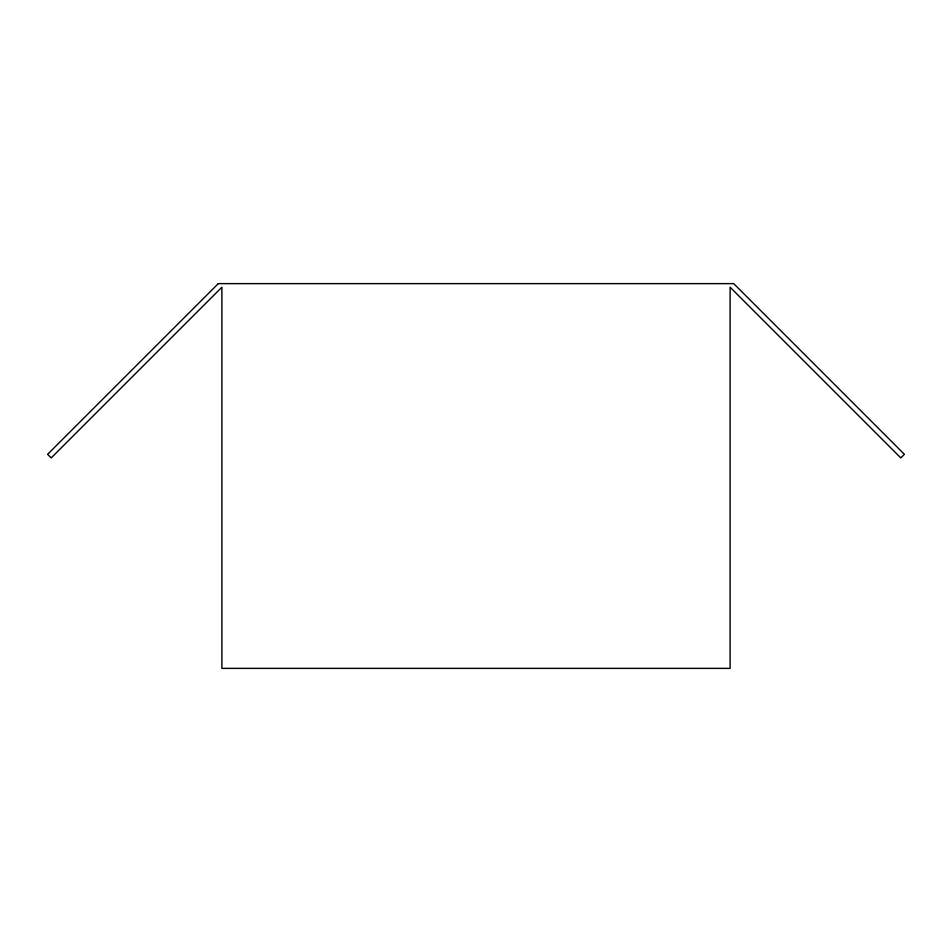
<?xml version="1.0" encoding="UTF-8"?>
<svg xmlns="http://www.w3.org/2000/svg" width="952" height="952" viewBox="0 0 952 952"><rect width="100%" height="100%" fill="white"/><g stroke="black" fill="none" stroke-linecap="round" stroke-linejoin="round"><path stroke-width="1.43" d="M218.294 283.625L47.6 454.318L51.194 457.912L221.887 287.218L221.887 668.375L730.113 668.375L730.113 287.218L900.806 457.912L904.4 454.318L733.706 283.625L218.294 283.625"/></g></svg>
